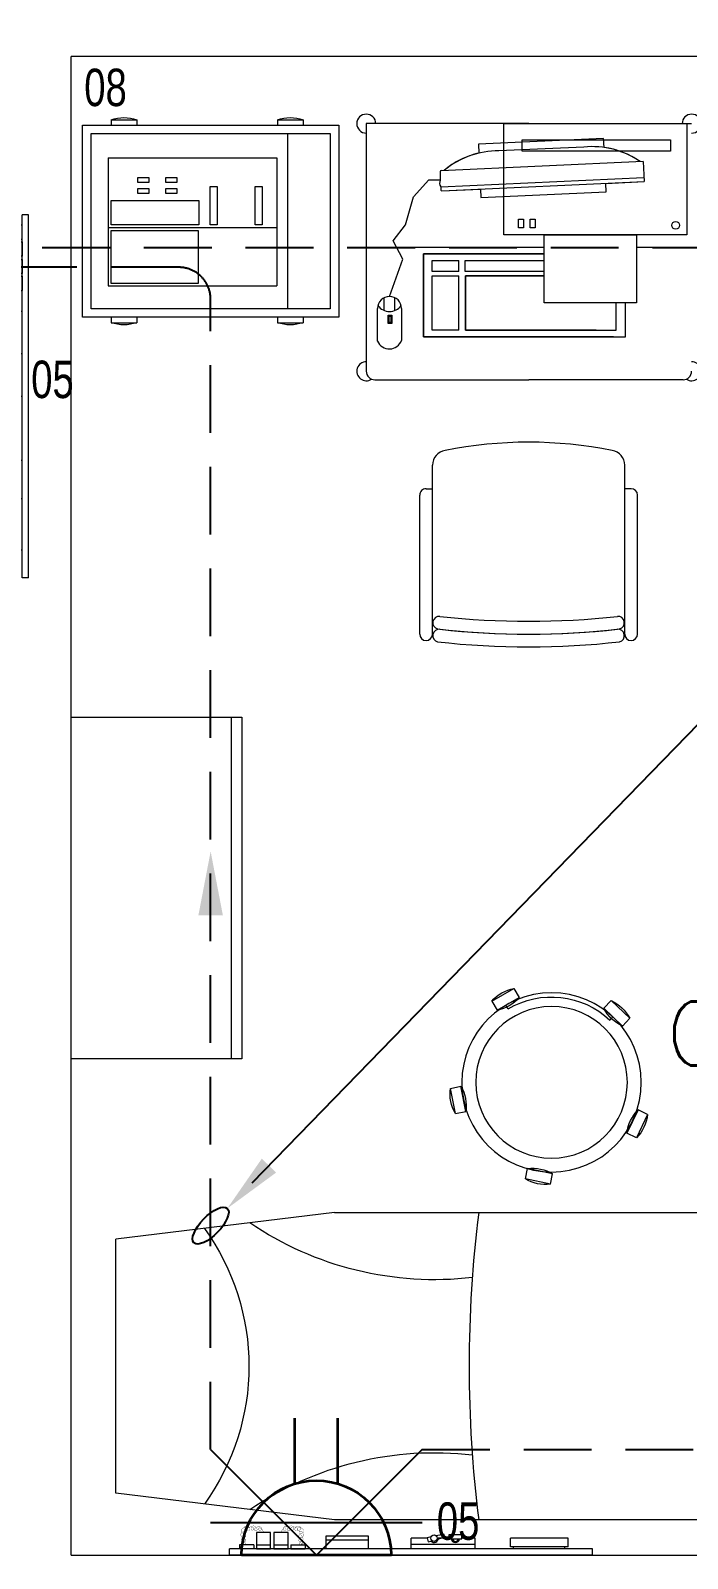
# Model space of a CAD drawing. Header units: inches. Extents: x -12418 to 57169, y -29325 to 19878.
# Drawn here: x 23854 to 25392, y -9965 to -6387 of the extents above; entities that cross this region are included whole.
import ezdxf
from ezdxf import colors
from ezdxf.entities.mleader import LeaderData, LeaderLine
from ezdxf.enums import TextEntityAlignment as Align
from ezdxf.math import Vec2, Vec3

# ---------------------------------------------------------------- set-up
doc = ezdxf.new("R2010")
doc.units = ezdxf.units.IN
doc.header["$LTSCALE"] = 25
doc.header["$MEASUREMENT"] = 0
for name, pattern in [('00-Ground Floor$0$DASHED', [0.75, 0.5, -0.25]), ('00-Ground Floor$0$HIDDEN2', [0.1875, 0.125, -0.0625]), ('DASHDOT', [25.4, 12.7, -6.35, 0, -6.35]), ('HIDDEN', [9.525, 6.35, -3.175])]:
    doc.linetypes.add(name, pattern=pattern)
doc.layers.get('0').update_dxf_attribs({"color": 8})
doc.layers.get('Defpoints').update_dxf_attribs({"color": 8})
for name, color, linetype, lineweight in [('00-Ground Floor$0$72_EGR_BASE_TEXT', 252, 'Continuous', 5), ('00-Ground Floor$0$72_EGR_EQP_TAG', 142, 'Continuous', 5), ('00-Ground Floor$0$LOADING', 253, 'Continuous', 5), ('00-Ground Floor$0$Walls', 251, 'Continuous', 5), ('E-LITE-CIRC @ 100', 6, 'Continuous', 25), ('E-LITE-CLNG-CNDT', 6, 'DASHDOT', 35), ('E-LITE-EXIT-NUMB', 6, 'Continuous', 25), ('E-POWR-FLOR-CNDT', 6, 'HIDDEN', 25), ('E-POWR-FLOR-CNDT @ 100', 6, 'HIDDEN', 25), ('E-POWR-WALL @ 100', 4, 'Continuous', 35)]:
    doc.layers.add(name, color=color, linetype=linetype, lineweight=lineweight)
doc.styles.add('00-Ground Floor$0$SIMPLEX', font='SIMPLEX.shx', dxfattribs={"height": 150})
doc.styles.add('00-Ground Floor$0$X3G_ENTITY_257CFD', font='swisscl.ttf', dxfattribs={"height": 200})
doc.styles.add('DC_Simplex', font='SIMPLEX.shx', dxfattribs={"width": 0.7})

# ---------------------------------------------------------------- blocks, each defined once
blk = doc.blocks.new('00-Ground Floor$0$ME19011A-P')
for p, q in [((-0.425, 0), (0.425, 0)), ((-0.425, 0), (-0.425, -0.015)), ((0.425, 0), (0.425, -0.015)), ((-0.425, -0.015), (0.425, -0.015)), ((-0.3675, -0.0198), (-0.2325, -0.0198)), ((-0.3675, -0.0198), (-0.3675, -0.0399)), ((-0.36, -0.015), (-0.36, -0.0198)), ((-0.24, -0.015), (-0.24, -0.0198)), ((-0.2325, -0.0198), (-0.2325, -0.0399)), ((-0.15, -0.015), (-0.15, -0.04)), ((-0.15, -0.025), (0, -0.025)), ((-0.0402, -0.0312), (-0.0496, -0.0337)), ((-0.0376, -0.0409), (-0.0402, -0.0312)), ((0, -0.015), (0, -0.04)), ((0.1, -0.015), (0.1, -0.045)), ((0.1, -0.035), (0.2, -0.035)), ((0.2, -0.045), (0.2, -0.015)), ((0.2818, -0.015), (0.2484, -0.015)), ((0.2484, -0.0243), (0.2484, -0.015)), ((0.2818, -0.0243), (0.2484, -0.0243)), ((0.2818, -0.0243), (0.2818, -0.015)), ((0.3211, -0.015), (0.2877, -0.015)), ((0.2877, -0.015), (0.2877, -0.0531)), ((0.3211, -0.0243), (0.2877, -0.0243)), ((0.3211, -0.0531), (0.3211, -0.015)), ((0.3623, -0.015), (0.3289, -0.015)), ((0.3289, -0.015), (0.3289, -0.0531)), ((0.3623, -0.0243), (0.3289, -0.0243)), ((0.3623, -0.0531), (0.3623, -0.015)), ((0.3682, -0.0243), (0.3682, -0.015)), ((0.3682, -0.015), (0.4016, -0.015)), ((0.3682, -0.0243), (0.4016, -0.0243)), ((0.4016, -0.0243), (0.4016, -0.015)), ((-0.3675, -0.0399), (-0.2325, -0.0399)), ((-0.15, -0.04), (-0.1187, -0.04)), ((-0.0887, -0.04), (-0.0637, -0.04)), ((-0.0606, -0.0371), (-0.0787, -0.0432)), ((-0.0787, -0.0432), (-0.077, -0.0497)), ((-0.0582, -0.046), (-0.077, -0.0497)), ((-0.047, -0.0434), (-0.0376, -0.0409)), ((-0.0379, -0.04), (0, -0.04)), ((0.1, -0.045), (0.2, -0.045)), ((0.2877, -0.0531), (0.3211, -0.0531)), ((0.3289, -0.0531), (0.3623, -0.0531))]:
    blk.add_line(p, q)
at = {"color": 8, "const_width": 0.000601}
for points in [[(0.3044, -0.0531, -0.184574), (0.2977, -0.0636, -1.44364), (0.2961, -0.0581, -0.837915), (0.2969, -0.0664, -0.30536), (0.2839, -0.062, -1.584726), (0.2894, -0.0609, -0.253153), (0.2827, -0.0684, -0.874198), (0.2775, -0.0585, -0.915253), (0.2791, -0.0658, -0.223821), (0.2683, -0.0644, -1.703343), (0.272, -0.0597, -0.588962), (0.2621, -0.068, -0.717795), (0.2625, -0.0581, -0.983104), (0.2645, -0.0644, -0.326362), (0.2534, -0.0609, -0.758716), (0.2609, -0.0514, -0.906186), (0.2593, -0.0565, -0.189488), (0.2526, -0.0522, -0.7948), (0.2613, -0.0423, -1.223996), (0.2574, -0.047, -0.072149), (0.2534, -0.0403, -0.645886), (0.2609, -0.0324, -1.366917), (0.2574, -0.0371, -0.078415), (0.2542, -0.0308, -0.723006), (0.2613, -0.0256, -1.105484), (0.2582, -0.0292, -0.221197), (0.2566, -0.0243, -0.221197)], [(0.3456, -0.0531, 0.184574), (0.3523, -0.0636, 1.44364), (0.3539, -0.0581, 0.837915), (0.3531, -0.0664, 0.30536), (0.3661, -0.062, 1.584726), (0.3606, -0.0609, 0.253153), (0.3673, -0.0684, 0.874198), (0.3725, -0.0585, 0.915253), (0.3709, -0.0658, 0.223821), (0.3817, -0.0644, 1.703343), (0.378, -0.0597, 0.588962), (0.3879, -0.068, 0.717795), (0.3875, -0.0581, 0.983104), (0.3855, -0.0644, 0.326362), (0.3966, -0.0609, 0.758716), (0.3891, -0.0514, 0.906186), (0.3907, -0.0565, 0.189488), (0.3974, -0.0522, 0.7948), (0.3887, -0.0423, 1.223996), (0.3926, -0.047, 0.072149), (0.3966, -0.0403, 0.645886), (0.3891, -0.0324, 1.366917), (0.3926, -0.0371, 0.078415), (0.3958, -0.0308, 0.723006), (0.3887, -0.0256, 1.105484), (0.3918, -0.0292, 0.221197), (0.3934, -0.0243, 0.221197)]]:
    blk.add_lwpolyline(points, format="xyb", dxfattribs=at)
blk.add_lwpolyline([(-0.1187, -0.0482), (-0.0887, -0.0482), (-0.0887, -0.0382), (-0.1187, -0.0382)], close=True)
blk.add_circle((-0.0537, -0.04), 0.0075)
for centre, radius, start, end in [((-0.1037, -0.04), 0.01, 10.4593, 169.5407), ((-0.1037, -0.04), 0.0075, 14.0075, 165.9925), ((-0.0537, -0.04), 0.01, 45, 180)]:
    blk.add_arc(centre, radius, start, end)
blk = doc.blocks.new('00-Ground Floor$0$M.44.57.64')
at = {"layer": '00-Ground Floor$0$LOADING', "xscale": 1000.000000000002, "yscale": 1000.000000000002, "zscale": 1000.000000000002, "rotation": 225.9999036123427}
blk.add_blockref('00-Ground Floor$0$ME19011A-P', (-80806.9, 16720.7), dxfattribs=at)
blk = doc.blocks.new('00-Ground Floor$0$Attendant Chair')
at = {"layer": '00-Ground Floor$0$LOADING', "extrusion": (-1.21708e-09, -2.24007e-05, 1)}
for p, q in [((2608.55, -1165.73, 0), (2608.55, -1198.28, 0)), ((2611.55, -1165.73, 0), (2611.55, -1205.3, 0)), ((2656.55, -1165.73, 0), (2656.55, -1205.3, 0)), ((2658.05, -1164.23, 0), (2658.05, -1164.23, 0)), ((2659.55, -1165.73, 0), (2659.55, -1198.28, 0)), ((2610.05, -1199.78, 0), (2611.55, -1199.78, 0)), ((2658.05, -1199.78, 0), (2656.55, -1199.78, 0))]:
    blk.add_line(p, q, dxfattribs=at)
for centre, radius, start, end in [((2634.05, -1351.28, 0.03), 188.55, 83.5119, 96.4882), ((2610.05, -1165.73, 0.03), 1.5, 90, 180), ((2610.05, -1165.73, 0.03), 1.5, 0, 90), ((2613.12, -1165.39, 0.03), 1.5, 104.3864, 275.5209), ((2634.05, -1354.28, 0.03), 188.55, 83.5119, 96.4882), ((2634.05, -1353.22, 0.03), 187.49, 83.6341, 96.3659), ((2654.98, -1165.39, 0.03), 1.5, 264.4791, 75.6136), ((2658.05, -1165.73, 0.03), 1.5, 90, 180), ((2658.05, -1165.73, 0.03), 1.5, 0, 90), ((2613.12, -1168.39, 0.03), 1.5, 104.3864, 275.5209), ((2634.05, -1356.22, 0.03), 187.49, 83.6341, 96.3659), ((2654.98, -1168.39, 0.03), 1.5, 264.4791, 75.6136), ((2610.05, -1198.28, 0.03), 1.5, 180, 270), ((2658.05, -1198.28, 0.03), 1.5, 270, 0), ((2615.05, -1205.3, 0.03), 3.5, 180, 260.6557), ((2653.05, -1205.3, 0.03), 3.5, 279.3443, 0), ((2634.05, -1110.32, 0.03), 100.36, 258.7569, 281.2432)]:
    blk.add_arc(centre, radius, start, end, dxfattribs=at)
blk = doc.blocks.new('00-Ground Floor$0$tredmill')
at = {"layer": '00-Ground Floor$0$LOADING'}
for p, q in [((-955999.4, -388034.5), (-956380.3, -388034.5)), ((-956380.3, -388034.5), (-956380.3, -388614.5)), ((-955999.4, -388034.5), (-955618.5, -388034.5)), ((-955824.6, -388069.3), (-956117.7, -388082.6)), ((-955824.6, -388069.3), (-956117.7, -388082.6)), ((-955823.6, -388090.2), (-955824.6, -388069.3)), ((-955823.6, -388090.2), (-955824.6, -388069.3)), ((-956117.7, -388082.6), (-956116.8, -388103.5)), ((-956117.7, -388082.6), (-956116.8, -388103.4)), ((-955870.9, -388089.5), (-956069.8, -388098.5)), ((-956207.2, -388146.8), (-956207, -388167.2)), ((-956207.2, -388146.8), (-956207, -388167.2)), ((-955731.8, -388123), (-956205.2, -388144.7)), ((-956198, -388144.3), (-956205.2, -388144.7)), ((-955731.8, -388123), (-955729.7, -388170.3)), ((-956269.8, -388206.2), (-956233.5, -388166.4)), ((-956233.5, -388166.4), (-956207, -388166.1)), ((-956206, -388182.2), (-955730.1, -388160.3)), ((-956206, -388182.2), (-956205.4, -388190.1)), ((-956206, -388182.2), (-956205.4, -388190.1)), ((-956203.2, -388192), (-955729.5, -388170.3)), ((-955819.8, -388174.4), (-955729.5, -388170.3)), ((-955818.9, -388193.9), (-955819.8, -388174.4)), ((-955818.9, -388193.9), (-955819.8, -388174.4)), ((-956288.8, -388271.9), (-956269.8, -388206.2)), ((-956203.2, -388192), (-956113, -388187.9)), ((-956113, -388187.9), (-956112.1, -388207.2)), ((-956113, -388187.9), (-956112.1, -388207.2)), ((-956112.1, -388207.2), (-955818.9, -388193.9)), ((-956112.1, -388207.2), (-955818.9, -388193.9)), ((-956317.3, -388309), (-956288.8, -388271.9)), ((-955963.8, -388324.5), (-956380.3, -388324.5)), ((-956294.9, -388352.2), (-956317.3, -388309)), ((-955618.5, -388324.5), (-955747.8, -388324.5)), ((-956325.8, -388439.3), (-956294.9, -388352.2)), ((-956246.5, -388339.3), (-955963.8, -388339.3)), ((-956246.5, -388533.8), (-956246.5, -388339.3)), ((-955963.8, -388339.3), (-956246.5, -388339.3)), ((-956246.5, -388339.3), (-956246.5, -388533.8)), ((-956225.7, -388354.9), (-956163.3, -388354.9)), ((-956225.7, -388380.9), (-956225.7, -388354.9)), ((-956163.3, -388380.9), (-956163.3, -388354.9)), ((-956163.3, -388380.9), (-956225.7, -388380.9)), ((-956225.7, -388518.2), (-956225.7, -388391.3)), ((-956225.7, -388391.3), (-956163.3, -388391.3)), ((-956163.3, -388518.2), (-956163.3, -388391.3)), ((-955963.8, -388380.9), (-956148.7, -388380.9)), ((-956147.7, -388391.3), (-955963.8, -388391.3)), ((-956147.7, -388518.2), (-956147.7, -388391.3)), ((-956338.1, -388472.3), (-956338.1, -388442.2)), ((-956313.4, -388472.3), (-956313.4, -388442.2)), ((-955801.1, -388533.8), (-956246.5, -388533.8)), ((-956246.5, -388533.8), (-955801.1, -388533.8)), ((-956163.3, -388518.2), (-956225.7, -388518.2)), ((-955841.9, -388518.2), (-956147.7, -388518.2)), ((-956360.3, -388634.5), (-955999.4, -388634.5)), ((-955638.5, -388634.5), (-955999.4, -388634.5))]:
    blk.add_line(p, q, dxfattribs=at)
for points in [[(-955629.7, -388294.8), (-956058, -388294.8), (-956058, -388034.5), (-955629.7, -388034.5)], [(-955667.7, -388098.7), (-956015, -388098.7), (-956015, -388072.4), (-955667.7, -388072.4)], [(-956012.4, -388278.4), (-956023.9, -388278.4), (-956023.9, -388258.4), (-956012.4, -388258.4)], [(-955985.2, -388278.4), (-955996.6, -388278.4), (-955996.6, -388258.4), (-955985.2, -388258.4)], [(-955747.8, -388454), (-955963.8, -388454), (-955963.8, -388294.8), (-955747.8, -388294.8)], [(-956320.2, -388502.4), (-956329.3, -388502.4), (-956329.3, -388482.9), (-956320.2, -388482.9)], [(-956322.7, -388499.9), (-956326.8, -388499.9), (-956326.8, -388485.4), (-956322.7, -388485.4)]]:
    blk.add_lwpolyline(points, close=True, dxfattribs=at)
for points in [[(-955963.8, -388339.3), (-956246.5, -388339.3), (-956246.5, -388533.8), (-955773.3, -388533.8), (-955773.3, -388454)], [(-955963.8, -388380.9), (-956148.7, -388380.9), (-956148.7, -388354.9), (-955963.8, -388354.9)], [(-955963.8, -388391.3), (-956147.7, -388391.3), (-956147.7, -388518.5), (-955795.1, -388518.5), (-955795.1, -388454)], [(-956353.8, -388543.8), (-956353.8, -388467.3)], [(-956297.8, -388467.3), (-956297.8, -388542.4)], [(-956325.8, -388562.1), (-956326.3, -388562.1)]]:
    blk.add_lwpolyline(points, dxfattribs=at)
blk.add_circle((-955656, -388272.7), 9.18, dxfattribs=at)
for centre, radius, start, end in [((-956380.3, -388034.5), 22.2, 0, 270), ((-955618.5, -388034.5), 22.2, 270, 180), ((-956073.2, -388291.4), 192.9, 89.0011, 130.3267), ((-956073.2, -388291.4), 192.9, 103.0799, 130.3268), ((-955850.1, -388281.3), 192.9, 54.9564, 96.199), ((-955850.1, -388281.3), 192.9, 54.9564, 82.1216), ((-956205.1, -388146.7), 2.08, 92.6241, 180.6241), ((-956205.1, -388146.7), 2.08, 92.6241, 180.6241), ((-956195, -388173.9), 13.8, 150.5606, 216.8112), ((-956195, -388173.9), 13.8, 150.5606, 216.8112), ((-956203.3, -388189.9), 2.08, 184.6241, 272.6239), ((-956203.3, -388189.9), 2.08, 184.6241, 272.6239), ((-956325.8, -388467.3), 28, 0, 180), ((-956325.8, -388441.7), 33, 214.6644, 325.3356), ((-956326.1, -388531.9), 30.2, 203.3421, 339.5419), ((-956380.3, -388614.5), 22.2, 90, 303.6936), ((-955618.5, -388614.5), 22.2, 236.3067, 90), ((-956360.3, -388614.5), 20, 180, 270), ((-955638.5, -388614.5), 20, 270, 0)]:
    blk.add_arc(centre, radius, start, end, dxfattribs=at)
at = {"layer": '00-Ground Floor$0$LOADING', "xscale": 10, "yscale": 10, "zscale": 10, "rotation": 180}
blk.add_blockref('00-Ground Floor$0$Attendant Chair', (-929659.7, -400887.4), dxfattribs=at)
blk = doc.blocks.new('00-Ground Floor$0$GF21027-P')
at = {"layer": '00-Ground Floor$0$LOADING'}
for p, q in [((0.4, 0.4), (-0.4, 0.4)), ((-0.4, 0.4), (-0.4, 0)), ((0.4, 0), (0.4, 0.4)), ((-0.4, 0.025), (0.4, 0.025)), ((-0.4, 0), (0.4, 0))]:
    blk.add_line(p, q, dxfattribs=at)
blk = doc.blocks.new('00-Ground Floor$0$HF10037B-P')
at = {"layer": '00-Ground Floor$0$LOADING'}
for p, q in [((0.2459, 0.134), (0.1859, 0.134)), ((0.1859, 0.134), (0.1859, 0.109)), ((0.2459, 0.109), (0.1859, 0.109)), ((0.2459, 0.134), (0.2459, 0.109)), ((0, 0), (-0.0142, -0.0583)), ((0, 0), (0.0243, -0.0059)), ((0.0243, -0.0059), (0.01, -0.0642)), ((0.4071, -0.0094), (0.431, -0.0018)), ((0.4071, -0.0094), (0.4255, -0.0665)), ((0.431, -0.0018), (0.4493, -0.0589)), ((-0.0142, -0.0583), (0.01, -0.0642)), ((0.4069, -0.0417), (0.4165, -0.0387)), ((0.4255, -0.0665), (0.4493, -0.0589)), ((0.0524, -0.2725), (0.0674, -0.2525)), ((0.0524, -0.2725), (0.1004, -0.3085)), ((0.0674, -0.2525), (0.1154, -0.2885)), ((0.3125, -0.2897), (0.362, -0.2558)), ((0.3266, -0.3103), (0.3761, -0.2764)), ((0.3267, -0.268), (0.3323, -0.2763)), ((0.3761, -0.2764), (0.362, -0.2558)), ((0.1004, -0.3085), (0.1154, -0.2885)), ((0.3266, -0.3103), (0.3125, -0.2897))]:
    blk.add_line(p, q, dxfattribs=at)
for radius in [0.21, 0.1775]:
    blk.add_circle((0.2161, -0.1014), radius, dxfattribs=at)
for centre, radius, start, end in [((0.2159, 0.0465), 0.0925, 71.0754, 108.9246), ((0.2159, 0.1965), 0.0925, 251.0754, 288.9246), ((0.0779, -0.0499), 0.0925, 147.3419, 185.1912), ((-0.0678, -0.0143), 0.0925, 327.3419, 5.1912), ((0.4996, -0.0113), 0.0925, 178.8412, 216.6904), ((0.3568, -0.057), 0.0925, 358.8412, 36.6904), ((0.2161, -0.1014), 0.2, 303.6037, 17.3657), ((0.1289, -0.2205), 0.0925, 214.1875, 252.0368), ((0.0389, -0.3404), 0.0925, 34.1875, 72.0368), ((0.3867, -0.3449), 0.0925, 105.5121, 143.3614), ((0.3019, -0.2212), 0.0925, 285.5121, 323.3614)]:
    blk.add_arc(centre, radius, start, end, dxfattribs=at)
blk = doc.blocks.new('00-Ground Floor$0$HF13902-P')
at = {"color": 8}
for centre, radius, start, end in [((0, 1.0679), 0.5515, 234.1788, 305.8212), ((-0.9704, 0.0819), 0.7679, 353.3222, 34.2669), ((0.9704, 0.0819), 0.7679, 145.7331, 186.6778), ((0, -2.9071), 2.9071, 82.8865, 97.1135)]:
    blk.add_arc(centre, radius, start, end, dxfattribs=at)
at = {"layer": '00-Ground Floor$0$LOADING'}
for p, q in [((-0.36, 0.3161), (-0.2975, 0.8276)), ((0.2975, 0.8276), (-0.2975, 0.8276)), ((0.36, 0.3161), (0.2975, 0.8276)), ((-0.36, 0.3161), (-0.36, -0.6824)), ((0.36, -0.6824), (0.36, 0.3161))]:
    blk.add_line(p, q, dxfattribs=at)
blk = doc.blocks.new('00-Ground Floor$0$HF10647-P')
for p, q in [((0.6, 0.45), (0, 0.45)), ((0, 0.45), (0, 0)), ((0.02, 0.43), (0.02, 0.02)), ((0.58, 0.43), (0.02, 0.43)), ((0.0669, 0.45), (0.0669, 0.4629)), ((0.0669, 0.4629), (0.1269, 0.4629)), ((0.1269, 0.45), (0.1269, 0.4629)), ((0.4562, 0.45), (0.4562, 0.4629)), ((0.4562, 0.4629), (0.5162, 0.4629)), ((0.5162, 0.45), (0.5162, 0.4629)), ((0.58, 0.02), (0.58, 0.43)), ((0.6, 0), (0.6, 0.45)), ((0, 0), (0.6, 0)), ((0.02, 0.02), (0.58, 0.02)), ((0.0669, -0.0124), (0.0669, 0)), ((0.1269, -0.0124), (0.1269, 0)), ((0.4562, -0.0124), (0.4562, 0)), ((0.5162, -0.0124), (0.5162, 0)), ((0.0669, -0.0124), (0.1269, -0.0124)), ((0.4562, -0.0124), (0.5162, -0.0124))]:
    blk.add_line(p, q)
at = {"linetype": '00-Ground Floor$0$DASHED'}
blk.add_line((0.48, 0.02), (0.48, 0.43), dxfattribs=at)
for centre, start, end in [((0.0969, 0.3754), 71.0754, 108.9246), ((0.4862, 0.3754), 71.0754, 108.9246), ((0.0969, 0.0751), 251.0754, 288.9246), ((0.4862, 0.0751), 251.0754, 288.9246)]:
    blk.add_arc(centre, 0.0925, start, end)
blk = doc.blocks.new('00-Ground Floor$0$ME11129-P')
for p, q in [((0, 0.3), (0.395, 0.3)), ((0, 0), (0, 0.3)), ((0.395, 0), (0.395, 0.3)), ((0, 0.1631), (0.395, 0.1631)), ((0, 0), (0.395, 0))]:
    blk.add_line(p, q)
for points in [[(0.0075, 0.2943), (0.0075, 0.1703), (0.2112, 0.1703), (0.2112, 0.2943)], [(0.0075, 0.1574), (0.0075, 0.1), (0.2124, 0.1), (0.2124, 0.1574)], [(0.2393, 0.1574), (0.2393, 0.0673), (0.2557, 0.0673), (0.2557, 0.1574)], [(0.3447, 0.1574), (0.3447, 0.0673), (0.3611, 0.0673), (0.3611, 0.1574)], [(0.0696, 0.0837), (0.0696, 0.072), (0.0953, 0.072), (0.0953, 0.0837)], [(0.1351, 0.0837), (0.1351, 0.072), (0.1609, 0.072), (0.1609, 0.0837)], [(0.0696, 0.0579), (0.0696, 0.0462), (0.0953, 0.0462), (0.0953, 0.0579)], [(0.1351, 0.0579), (0.1351, 0.0462), (0.1609, 0.0462), (0.1609, 0.0579)]]:
    blk.add_lwpolyline(points, close=True)
blk = doc.blocks.new('00-Ground Floor$0$emergency trolley')
at = {"layer": '00-Ground Floor$0$LOADING', "lineweight": 0, "extrusion": (-8.32957e-23, -4.54131e-15, -1), "xscale": 1000, "yscale": 1000, "zscale": 1000, "rotation": 180.000000000946}
blk.add_blockref('00-Ground Floor$0$HF10647-P', (951241.3, -396513.1, 0), dxfattribs=at)
at = {"layer": '00-Ground Floor$0$LOADING', "linetype": '00-Ground Floor$0$HIDDEN2', "ltscale": 5000, "extrusion": (8.55145e-16, -4.19218e-15, -1), "xscale": 1000.000000000001, "yscale": 1000.000000000001, "zscale": 1000.000000000001, "rotation": 180.0001913008752}
blk.add_blockref('00-Ground Floor$0$ME11129-P', (951181.6, -396589.5, 0), dxfattribs=at)
blk = doc.blocks.new('00-Ground Floor')
at = {"layer": '00-Ground Floor$0$Walls'}
for p, q in [((29449.5, -6447.4, 0), (23949.5, -6447.4, 0)), ((23949.5, -9957.4, 0), (23949.5, -6447.4, 0)), ((23949.5, -9957.4, 0), (29449.5, -9957.4, 0))]:
    blk.add_line(p, q, dxfattribs=at)
at = {"layer": '00-Ground Floor$0$LOADING'}
for name, p in [('00-Ground Floor$0$tredmill', (981020.8, 381430)), ('00-Ground Floor$0$emergency trolley', (975217.5, 389905.2, 0))]:
    blk.add_blockref(name, p, dxfattribs=at)
at = {"layer": '00-Ground Floor$0$LOADING', "xscale": -1, "rotation": 135.9999036123427}
blk.add_blockref('00-Ground Floor$0$M.44.57.64', (93592.2, -51348.9, 0), dxfattribs=at)
at = {"layer": '00-Ground Floor$0$LOADING', "color": 1, "xscale": -1000, "yscale": 1000, "zscale": 1000, "rotation": 89.99999997908817}
blk.add_blockref('00-Ground Floor$0$GF21027-P', (24349.5, -8394.9, 0), dxfattribs=at)
at = {"layer": '00-Ground Floor$0$LOADING', "extrusion": (1.16581e-09, 2.75759e-10, -1), "xscale": 999.9999999999997, "yscale": 999.9999999999997, "zscale": 999.9999999999997, "rotation": 115.7813125359262}
blk.add_blockref('00-Ground Floor$0$HF10037B-P', (-25071.6, -9088.6, 0), dxfattribs=at)
at = {"layer": '00-Ground Floor$0$LOADING', "xscale": -1000, "yscale": 1000, "zscale": 1000, "rotation": 90}
blk.add_blockref('00-Ground Floor$0$HF13902-P', (24882.1, -9514.7, 0), dxfattribs=at)
at = {"layer": '00-Ground Floor$0$LOADING', "rotation": 314.0000963876573}
blk.add_blockref('00-Ground Floor$0$M.44.57.64', (68850.9, -79700.2, 0), dxfattribs=at)
at = {"layer": '00-Ground Floor$0$72_EGR_BASE_TEXT', "insert": (27316.4, -8660.8, 0), "char_height": 150, "attachment_point": 2, "style": '00-Ground Floor$0$SIMPLEX'}
blk.add_mtext('CARDIAC CONSULT ROOM/STRESS TEST', dxfattribs=at)
at = {"layer": '00-Ground Floor$0$72_EGR_EQP_TAG', "char_height": 87.47, "attachment_point": 2, "style": '00-Ground Floor$0$X3G_ENTITY_257CFD'}
for s, insert in [('08', (24030, -6475.9, 0)), ('05', (23905.8, -7159.7, 0)), ('05', (24855.5, -9833.7, 0))]:
    blk.add_mtext(s, dxfattribs=dict(at, insert=insert))
blk = doc.blocks.new('*U31')
for p, q in [((-1.677, 0.5), (-3.211, 0.5)), ((-1.677, -0.5), (-3.211, -0.5))]:
    blk.add_line(p, q)
blk.add_lwpolyline([(0, 1.75, 1), (0, -1.75)], format="xyb", close=True)
at = {"layer": 'Defpoints'}
for p, q in [((-2.475, 2.475), (0, 0)), ((-0.758, -2.475), (-0.758, 2.475)), ((-2.475, -2.475), (0, 0))]:
    blk.add_line(p, q, dxfattribs=at)
at = {"layer": 'E-LITE-EXIT-NUMB', "style": 'DC_Simplex', "width": 0.7, "flags": 8}
blk.add_attdef('TYPE', text='', height=2, rotation=360, dxfattribs=at).set_placement((-2.682, 5.238), align=Align.RIGHT)
blk.add_attdef('CIRCUIT', (2.682, 5.238), '', height=2, rotation=360, dxfattribs=at)
blk = doc.blocks.new('*U29')
blk.add_hatch(color=256).paths.add_polyline_path([(-0.287, 0), (0, -1.5), (0.287, 0)])
blk = doc.blocks.new('ARR0W')
at = {"color": 45}
blk.add_ellipse((0, 0), major_axis=(0.4, 0), ratio=0.4, dxfattribs=at)
at = {"color": 45, "ltscale": 0.5}
blk.add_solid([(-1.4, 0.167), (-0.4, 0), (-1.4, -0.167)], dxfattribs=at)

msp = doc.modelspace()

# ---------------------------------------------------------------- linework, layer by layer
at = {"layer": 'E-POWR-FLOR-CNDT', "elevation": 0}
for points in [[(24399.8, -9833.7), (24276.1, -9709.9), (24276.1, -7015.9, 0.414214), (24201.1, -6940.9), (19529.7, -6940.9, -0.414214), (19454.7, -6865.9), (19454.7, -3355.4, -0.34921), (19512.9, -3282.3), (19849.5, -3204.6)], [(26020.5, -10057.4), (26020.5, -6970.1, 0.414214), (25945.5, -6895.1), (19575.6, -6895.1, -0.414214), (19500.6, -6820.1), (19500.6, -3353.7, -0.341206), (19556.6, -3281.1), (19849.5, -3204.6)]]:
    msp.add_lwpolyline(points, format="xyb", dxfattribs=at)
msp.add_lwpolyline([(24647.3, -9833.7), (24771, -9709.9), (26949.8, -9709.9), (27073.6, -9833.7)], dxfattribs=at)

# ---------------------------------------------------------------- block references
at = {"layer": 'E-LITE-CLNG-CNDT'}
msp.add_blockref('00-Ground Floor', (0, 0), dxfattribs=at)
at = {"layer": 'E-POWR-FLOR-CNDT @ 100', "xscale": 100, "yscale": 100, "zscale": 100, "rotation": 180}
msp.add_blockref('*U29', (24276.1, -8459, 0), dxfattribs=at)
at = {"layer": 'E-POWR-WALL @ 100', "xscale": -100, "yscale": 100, "zscale": 100, "rotation": 90}
msp.add_blockref('*U31', (24523.6, -9957.4, 0), dxfattribs=at)

# ---------------------------------------------------------------- leaders
at = {"layer": 'E-LITE-CIRC @ 100'}
ml = msp.add_multileader_mtext('Standard', dxfattribs=at)
ml.set_content('{\\Fdc_el_romans|c0;\\W0.8;TO\\Fromans|c0; \\Fsimplex|c0;LP-GF/S11}', color=256, style='DC_Simplex')
ml.set_leader_properties()
ml.set_arrow_properties(name='ARR0W')
ml.build(insert=Vec2(0, 0))
ml.multileader.update_dxf_attribs({"dogleg_length": 200, "arrow_head_size": 140, "scale": 100})
ctx = ml.context
ctx.base_point, ctx.scale, ctx.char_height, ctx.arrow_head_size, ctx.landing_gap_size, ctx.plane_origin, ctx.plane_x_axis, ctx.plane_y_axis = Vec3(26240, -7276.6, 0), 100, 200, 140, 140, Vec3(42334.1, -15520.1, 0), Vec3(1, 0.000001, 0), Vec3(-0.000001, 1, 0)
notes = []
notes.append((ctx, [(0, (1, 1, 0), (26131.2, -7276.6, 0), (1, 0.000001, 0), 108.8, [(0, [(24276.1, -9185.4, 0)], 0, [])])]))
ctx.mtext.insert, ctx.mtext.text_direction, ctx.mtext.rotation, ctx.mtext.flow_direction = Vec3(26380, -7143.3, 0), Vec3(1, 0.000001, 0), 0.000001, 5
for ctx, leaders in notes:
    for number, flags, end, landing, length, lines in leaders:
        leader = LeaderData()
        leader.index, (leader.has_last_leader_line, leader.has_dogleg_vector, leader.attachment_direction) = number, flags
        leader.last_leader_point, leader.dogleg_vector, leader.dogleg_length = Vec3(end), Vec3(landing), length
        for number, points, colour, breaks in lines:
            line = LeaderLine()
            line.index, line.vertices, line.color, line.breaks = number, Vec3.list(points), colors.encode_raw_color(colour), breaks
            leader.lines.append(line)
        ctx.leaders.append(leader)

doc.saveas('drawing.dxf')
